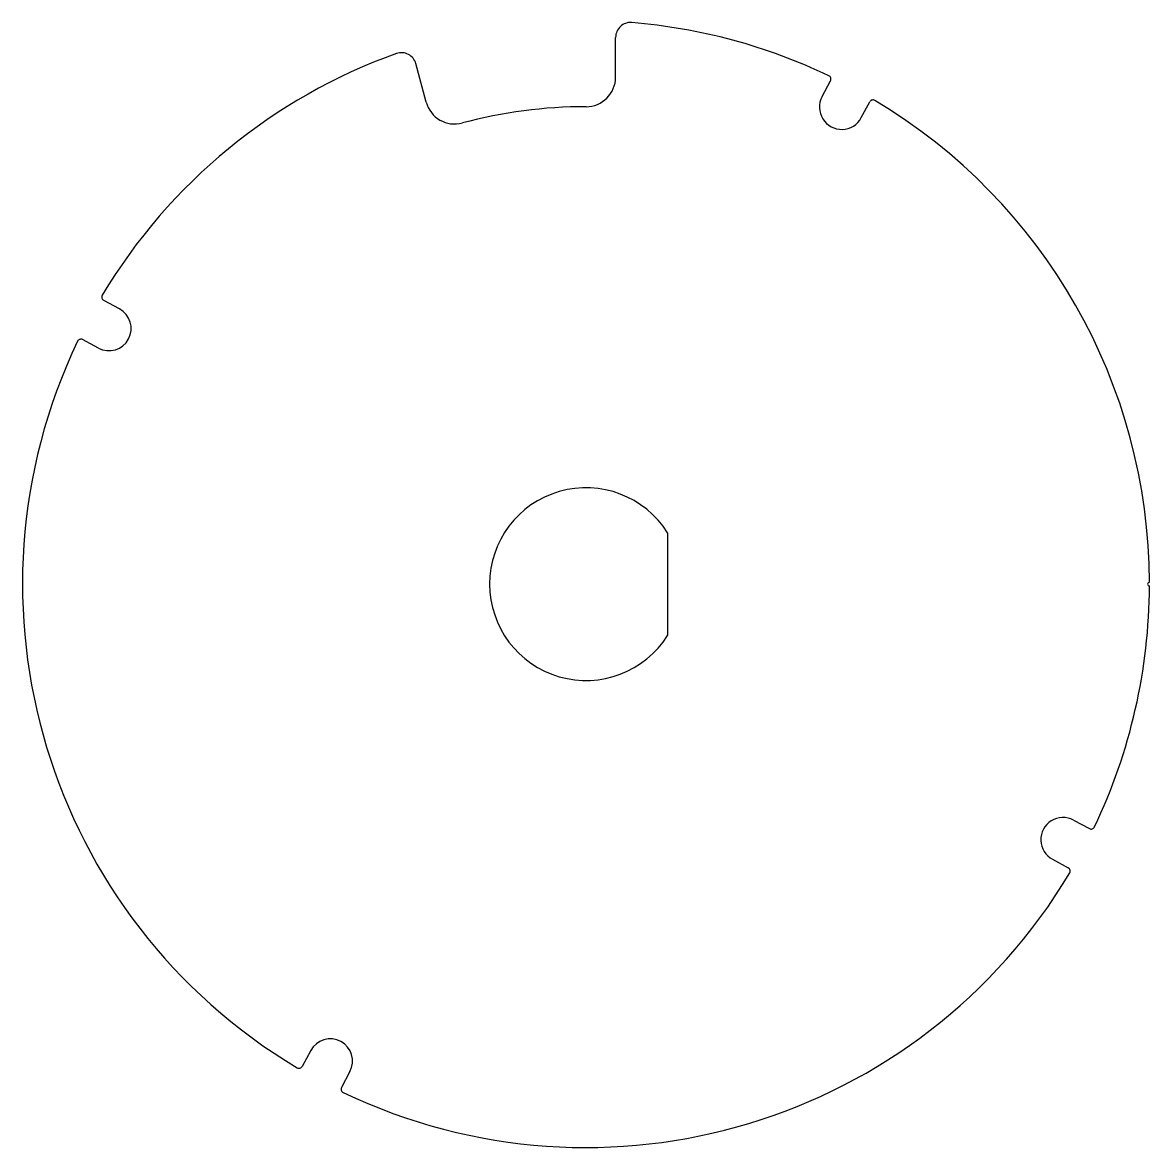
# Model space of a CAD drawing. Header units: millimetres. Extents: x -38 to 38, y -38 to 37.9.
import ezdxf

# ---------------------------------------------------------------- set-up
doc = ezdxf.new("R2010")
doc.units = ezdxf.units.MM

msp = doc.modelspace()

# ---------------------------------------------------------------- linework, layer by layer
at = {"color": 7, "linetype": 'Continuous', "lineweight": 25}
for p, q in [((2, 34.2), (2, 36.878)), ((-10.783, 32.517), (-11.477, 35.104)), ((15.92, 32.879), (16.492, 33.945)), ((18.565, 31.462), (19.136, 32.528)), ((-31.462, 18.565), (-32.528, 19.136)), ((-32.879, 15.92), (-33.945, 16.492)), ((5.5, 3.464), (5.5, -3.464)), ((32.879, -15.92), (33.945, -16.492)), ((31.462, -18.565), (32.528, -19.136)), ((-18.565, -31.462), (-19.136, -32.528)), ((-15.92, -32.879), (-16.492, -33.945))]:
    msp.add_line(p, q, dxfattribs=at)
for centre, radius, start, end in [((3, 36.878), 1, 85.34929, 180), ((0, 0), 38, 64.46705, 85.34929), ((0, 0), 38, 109.65071, 149.15295), ((-12.443, 34.845), 1, 15, 109.65071), ((0, 34.2), 2, 270, 0), ((16.271, 34.063), 0.25, 331.81, 64.46705), ((17.242, 32.171), 1.5, 151.81, 331.81), ((-8.852, 33.035), 2, 195, 285), ((0, 0), 32.2, 90, 105), ((19.356, 32.41), 0.25, 59.15295, 151.81), ((0, 0), 38, 0.18847, 59.15295), ((-32.41, 19.356), 0.25, 149.15295, 241.81), ((-32.171, 17.242), 1.5, 241.81, 61.81), ((0, 0), 38, 154.46705, 239.15295), ((-34.063, 16.271), 0.25, 61.81, 154.46705), ((0, 0), 6.5, 32.20423, 327.79577), ((38, 0), 0.125, 90.09424, 269.90576), ((0, 0), 38, 334.46705, 359.81153), ((32.171, -17.242), 1.5, 61.81, 241.81), ((34.063, -16.271), 0.25, 241.81, 334.46705), ((0, 0), 38, 244.46705, 329.15295), ((32.41, -19.356), 0.25, 329.15295, 61.81), ((-17.242, -32.171), 1.5, 331.81, 151.81), ((-19.356, -32.41), 0.25, 239.15295, 331.81), ((-16.271, -34.063), 0.25, 151.81, 244.46705)]:
    msp.add_arc(centre, radius, start, end, dxfattribs=at)

doc.saveas('drawing.dxf')
